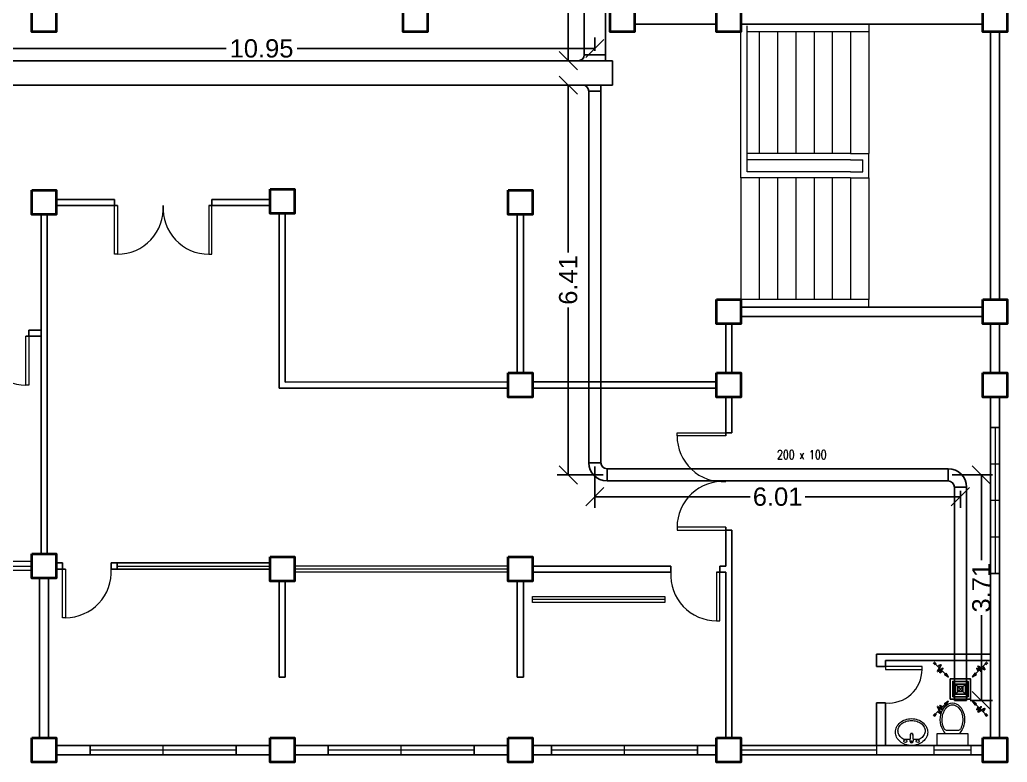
# Model space of a CAD drawing. Header units: millimetres. Extents: x 3 to 434, y 1 to 233.
# Drawn here: x 392.84 to 409.07, y 97.24 to 109.44 of the extents above; entities that cross this region are included whole.
import ezdxf

# ---------------------------------------------------------------- set-up
doc = ezdxf.new("R2010")
doc.units = ezdxf.units.MM
doc.header["$MEASUREMENT"] = 0
for name, color, linetype in [('AIR', 7, 'Continuous'), ('AIR-00', 8, 'Continuous'), ('AIR-03', 30, 'Continuous'), ('dimen', 7, 'Continuous'), ('ducting label', 7, 'Continuous'), ('exhaust', 1, 'Continuous')]:
    doc.layers.add(name, color=color, linetype=linetype)
doc.styles.add('Arch-Dim', font='simplex.shx', dxfattribs={"width": 0.75})
doc.styles.get("Standard").update_dxf_attribs({"font": 'arial.ttf'})
doc.dimstyles.new('Copy of dimension', dxfattribs={"dimtxt": 0.3, "dimasz": 0.3, "dimexe": 0.18, "dimexo": 0.0625, "dimgap": 0.09, "dimtad": 0, "dimzin": 0, "dimdsep": 46, "dimtxsty": 'Standard', "dimblk": 'OBLIQUE', "dimcen": 0.09, "dimclrd": 256, "dimclre": 256, "dimclrt": 256, "dimadec": 0, "dimazin": 0, "dimtfac": 1, "dimtofl": 0, "dimtmove": 0, "dimatfit": 3, "dimldrblk": 'OBLIQUE', "dimfxl": 1, "dimtolj": 1, "dimtzin": 0, "dimarcsym": 0})

# ---------------------------------------------------------------- blocks, each defined once
blk = doc.blocks.new('GRILL-C-IN')
at = {"layer": 'AIR-00', "ltscale": 3}
for p, q in [((-0.623, 0.601), (-0.674, 0.651)), ((-0.601, 0.623), (-0.651, 0.674)), ((-0.637, 0.637), (-0.3, 0.3)), ((0.637, 0.637), (0.3, 0.3)), ((0.601, 0.623), (0.651, 0.674)), ((0.623, 0.601), (0.674, 0.651)), ((-0.637, -0.637), (-0.3, -0.3)), ((0.637, -0.637), (0.3, -0.3)), ((-0.623, -0.601), (-0.674, -0.651)), ((-0.601, -0.623), (-0.651, -0.674)), ((0.601, -0.623), (0.651, -0.674)), ((0.623, -0.601), (0.674, -0.651))]:
    blk.add_line(p, q, dxfattribs=at)
at = {"layer": 'AIR-00', "color": 50}
for p, q in [((-0.188, 0.187), (0.187, -0.188)), ((0.187, 0.187), (-0.188, -0.188))]:
    blk.add_line(p, q, dxfattribs=at)
at = {"layer": 'AIR-00', "ltscale": 3}
for points in [[(-0.362, 0.393), (-0.393, 0.362), (-0.3, 0.3)], [(0.393, 0.362), (0.362, 0.393), (0.3, 0.3)], [(-0.362, -0.393), (-0.393, -0.362), (-0.3, -0.3)], [(0.393, -0.362), (0.362, -0.393), (0.3, -0.3)]]:
    blk.add_lwpolyline(points, close=True, dxfattribs=at)
at = {"layer": 'AIR-00', "color": 50}
for points in [[(-0.188, -0.188), (0.187, -0.188), (0.187, 0.187), (-0.188, 0.187)], [(-0.125, -0.125), (0.125, -0.125), (0.125, 0.125), (-0.125, 0.125)], [(-0.062, -0.062), (0.062, -0.062), (0.062, 0.062), (-0.062, 0.062)]]:
    blk.add_lwpolyline(points, close=True, dxfattribs=at)
at = {"layer": 'AIR-00', "ltscale": 3}
for points in [[(-0.441, 0.441), (-0.512, 0.404), (-0.432, 0.514), (-0.568, 0.43), (-0.477, 0.6), (-0.561, 0.561)], [(0.441, 0.441), (0.404, 0.512), (0.514, 0.432), (0.43, 0.568), (0.6, 0.477), (0.561, 0.561)], [(-0.441, -0.441), (-0.512, -0.404), (-0.432, -0.514), (-0.568, -0.43), (-0.477, -0.6), (-0.561, -0.561)], [(0.441, -0.441), (0.404, -0.512), (0.514, -0.432), (0.43, -0.568), (0.6, -0.477), (0.561, -0.561)]]:
    blk.add_spline(points, degree=3, dxfattribs=at)
for points in [[(-0.3, 0.3), (-0.362, 0.393), (-0.393, 0.362)], [(0.3, 0.3), (0.393, 0.362), (0.362, 0.393)], [(-0.3, -0.3), (-0.362, -0.393), (-0.393, -0.362)], [(0.3, -0.3), (0.393, -0.362), (0.362, -0.393)]]:
    blk.add_solid(points, dxfattribs=at)
at = {"layer": 'AIR-03', "color": 6}
blk.add_lwpolyline([(-0.25, -0.25), (0.25, -0.25), (0.25, 0.25), (-0.25, 0.25)], close=True, dxfattribs=at)
blk = doc.blocks.new('_Oblique')
at = {"color": 0, "linetype": 'ByBlock', "lineweight": -2}
blk.add_line((-0.5, -0.5), (0.5, 0.5), dxfattribs=at)
blk = doc.blocks.new('*D142')
at = {"layer": 'Defpoints', "color": 0, "transparency": 16777216}
for p in [(402.292, 108.966), (402.292, 108.864), (391.341, 108.564)]:
    blk.add_point(p, dxfattribs=at)
at = {"layer": 'dimen', "lineweight": -2, "transparency": 16777216}
for p, q in [((391.341, 108.627), (391.341, 109.146)), ((402.292, 108.927), (402.292, 109.146)), ((391.341, 108.966), (396.233, 108.966)), ((402.292, 108.966), (397.4, 108.966))]:
    blk.add_line(p, q, dxfattribs=at)
at = {"layer": 'dimen', "lineweight": -2, "transparency": 16777216, "xscale": 0.3, "yscale": 0.3, "zscale": 0.3, "rotation": 180}
blk.add_blockref('_Oblique', (391.341, 108.966), dxfattribs=at)
at = {"layer": 'dimen', "lineweight": -2, "transparency": 16777216, "xscale": 0.3, "yscale": 0.3, "zscale": 0.3}
blk.add_blockref('_Oblique', (402.292, 108.966), dxfattribs=at)
at = {"layer": 'dimen', "transparency": 16777216, "insert": (396.816, 108.966), "char_height": 0.3, "attachment_point": 5}
blk.add_mtext('\\A1;10.95', dxfattribs=at)
blk = doc.blocks.new('*D154')
at = {"layer": 'Defpoints', "color": 0, "transparency": 16777216}
for p in [(401.855, 111.984), (402.567, 111.984), (402.467, 108.764)]:
    blk.add_point(p, dxfattribs=at)
at = {"layer": 'dimen', "lineweight": -2, "transparency": 16777216}
for p, q in [((402.505, 111.984), (401.675, 111.984)), ((401.855, 111.984), (401.855, 110.852)), ((401.855, 108.764), (401.855, 109.896)), ((402.405, 108.764), (401.675, 108.764))]:
    blk.add_line(p, q, dxfattribs=at)
at = {"layer": 'dimen', "lineweight": -2, "transparency": 16777216, "xscale": 0.3, "yscale": 0.3, "zscale": 0.3}
for p, rotation in [((401.855, 111.984), 90), ((401.855, 108.764), 270)]:
    blk.add_blockref('_Oblique', p, dxfattribs=dict(at, rotation=rotation))
at = {"layer": 'dimen', "transparency": 16777216, "insert": (401.855, 110.374), "char_height": 0.3, "attachment_point": 5, "rotation": 90}
blk.add_mtext('\\A1;3.22', dxfattribs=at)
blk = doc.blocks.new('*D159')
at = {"layer": 'Defpoints', "color": 0, "transparency": 16777216}
for p in [(402.392, 108.364), (401.855, 101.959), (402.492, 101.959)]:
    blk.add_point(p, dxfattribs=at)
at = {"layer": 'dimen', "lineweight": -2, "transparency": 16777216}
for p, q in [((402.33, 108.364), (401.675, 108.364)), ((401.855, 108.364), (401.855, 105.613)), ((401.855, 101.959), (401.855, 104.71)), ((402.43, 101.959), (401.675, 101.959))]:
    blk.add_line(p, q, dxfattribs=at)
at = {"layer": 'dimen', "lineweight": -2, "transparency": 16777216, "xscale": 0.3, "yscale": 0.3, "zscale": 0.3}
for p, rotation in [((401.855, 108.364), 90), ((401.855, 101.959), 270)]:
    blk.add_blockref('_Oblique', p, dxfattribs=dict(at, rotation=rotation))
at = {"layer": 'dimen', "transparency": 16777216, "insert": (401.855, 105.162), "char_height": 0.3, "attachment_point": 5, "rotation": 90}
blk.add_mtext('\\A1;6.41', dxfattribs=at)
blk = doc.blocks.new('*D160')
at = {"layer": 'Defpoints', "color": 0, "transparency": 16777216}
for p in [(402.292, 102.159), (408.299, 101.759), (408.299, 101.599)]:
    blk.add_point(p, dxfattribs=at)
at = {"layer": 'dimen', "lineweight": -2, "transparency": 16777216}
for p, q in [((402.292, 102.097), (402.292, 101.419)), ((402.292, 101.599), (404.844, 101.599)), ((408.299, 101.599), (405.747, 101.599)), ((408.299, 101.697), (408.299, 101.419))]:
    blk.add_line(p, q, dxfattribs=at)
at = {"layer": 'dimen', "lineweight": -2, "transparency": 16777216, "xscale": 0.3, "yscale": 0.3, "zscale": 0.3, "rotation": 180}
blk.add_blockref('_Oblique', (402.292, 101.599), dxfattribs=at)
at = {"layer": 'dimen', "lineweight": -2, "transparency": 16777216, "xscale": 0.3, "yscale": 0.3, "zscale": 0.3}
blk.add_blockref('_Oblique', (408.299, 101.599), dxfattribs=at)
at = {"layer": 'dimen', "transparency": 16777216, "insert": (405.295, 101.599), "char_height": 0.3, "attachment_point": 5}
blk.add_mtext('\\A1;6.01', dxfattribs=at)
blk = doc.blocks.new('*D161')
at = {"layer": 'Defpoints', "color": 0, "transparency": 16777216}
for p in [(408.099, 101.959), (408.399, 98.251), (408.644, 98.251)]:
    blk.add_point(p, dxfattribs=at)
at = {"layer": 'dimen', "lineweight": -2, "transparency": 16777216}
for p, q in [((408.161, 101.959), (408.824, 101.959)), ((408.644, 101.959), (408.644, 100.555)), ((408.644, 98.251), (408.644, 99.654)), ((408.461, 98.251), (408.824, 98.251))]:
    blk.add_line(p, q, dxfattribs=at)
at = {"layer": 'dimen', "lineweight": -2, "transparency": 16777216, "xscale": 0.3, "yscale": 0.3, "zscale": 0.3}
for p, rotation in [((408.644, 101.959), 90), ((408.644, 98.251), 270)]:
    blk.add_blockref('_Oblique', p, dxfattribs=dict(at, rotation=rotation))
at = {"layer": 'dimen', "transparency": 16777216, "insert": (408.644, 100.105), "char_height": 0.3, "attachment_point": 5, "rotation": 90}
blk.add_mtext('\\A1;3.71', dxfattribs=at)

msp = doc.modelspace()

# ---------------------------------------------------------------- linework, layer by layer
at = {"color": 8, "linetype": 'ByBlock', "lineweight": 25}
for p, q in [((404.293, 109.364), (402.943, 109.364)), ((404.693, 109.364), (404.943, 109.364)), ((404.943, 109.364), (406.943, 109.364)), ((408.668, 109.364), (406.943, 109.364)), ((408.793, 109.239), (408.793, 104.839)), ((408.943, 109.239), (408.943, 104.839)), ((408.793, 104.839), (408.793, 108.111)), ((408.943, 104.839), (408.943, 108.111)), ((393.443, 106.486), (394.399, 106.486)), ((394.399, 106.386), (394.399, 106.486)), ((395.999, 106.486), (396.956, 106.486)), ((395.999, 106.386), (395.999, 106.486)), ((393.443, 106.386), (394.449, 106.386)), ((395.949, 106.386), (396.956, 106.386)), ((393.193, 106.236), (393.193, 100.661)), ((393.293, 106.236), (393.293, 100.661)), ((397.106, 106.252), (397.106, 103.382)), ((397.206, 106.252), (397.206, 103.482)), ((408.668, 104.714), (404.693, 104.714)), ((408.668, 104.564), (404.693, 104.564)), ((392.993, 104.336), (393.193, 104.336)), ((392.993, 104.236), (392.993, 104.336)), ((404.443, 103.636), (404.443, 104.439)), ((404.543, 103.636), (404.543, 104.439)), ((408.793, 104.439), (408.793, 103.636)), ((408.793, 103.636), (408.793, 104.439)), ((408.943, 104.439), (408.943, 103.636)), ((408.943, 103.636), (408.943, 104.439)), ((392.943, 104.236), (393.193, 104.236)), ((400.868, 103.386), (397.106, 103.382)), ((400.868, 103.486), (397.206, 103.482)), ((401.268, 103.486), (404.293, 103.486)), ((401.268, 103.386), (404.293, 103.386)), ((404.443, 102.599), (404.443, 103.236)), ((404.543, 102.649), (404.543, 103.236)), ((408.793, 103.236), (408.793, 97.636)), ((408.793, 103.236), (408.793, 97.636)), ((408.943, 103.236), (408.943, 97.636)), ((404.443, 102.649), (404.543, 102.649)), ((404.443, 100.461), (404.443, 101.099)), ((404.443, 101.049), (404.543, 101.049)), ((404.543, 100.461), (404.543, 101.049)), ((393.443, 100.511), (393.543, 100.511)), ((393.543, 100.411), (393.543, 100.511)), ((394.343, 100.511), (396.956, 100.511)), ((394.343, 100.411), (394.343, 100.511)), ((394.343, 100.511), (394.443, 100.511)), ((403.543, 100.461), (401.268, 100.461)), ((403.543, 100.461), (403.443, 100.461)), ((403.543, 100.361), (403.543, 100.461)), ((404.443, 100.461), (404.343, 100.461)), ((404.343, 100.361), (404.343, 100.461)), ((404.543, 100.461), (404.543, 97.636)), ((393.443, 100.411), (393.593, 100.411)), ((394.343, 100.411), (396.956, 100.411)), ((403.543, 100.361), (401.268, 100.361)), ((404.443, 100.361), (404.293, 100.361)), ((404.443, 100.361), (404.443, 97.636)), ((393.168, 97.636), (393.168, 100.261)), ((393.318, 97.636), (393.318, 100.261)), ((397.106, 100.211), (397.106, 98.636)), ((397.206, 100.211), (397.206, 98.636)), ((401.018, 100.211), (401.018, 98.636)), ((401.118, 100.211), (401.118, 98.636)), ((408.793, 99.011), (406.918, 99.011)), ((406.918, 99.011), (406.918, 98.911)), ((406.918, 98.911), (406.918, 98.811)), ((407.068, 98.811), (407.068, 98.911)), ((397.206, 98.636), (397.106, 98.636)), ((401.118, 98.636), (401.018, 98.636)), ((406.918, 97.511), (406.918, 98.211)), ((396.956, 97.511), (393.443, 97.511)), ((396.956, 97.361), (393.443, 97.361)), ((396.956, 97.511), (395.093, 97.511)), ((400.868, 97.511), (397.356, 97.511)), ((400.868, 97.511), (397.356, 97.511)), ((400.868, 97.361), (397.356, 97.361)), ((400.868, 97.361), (397.356, 97.361)), ((397.356, 97.361), (400.868, 97.361)), ((404.293, 97.511), (401.268, 97.511)), ((404.293, 97.361), (401.268, 97.361)), ((401.268, 97.361), (404.293, 97.361)), ((403.593, 97.511), (404.293, 97.511)), ((408.668, 97.511), (404.693, 97.511)), ((408.668, 97.361), (404.693, 97.361)), ((404.693, 97.361), (408.668, 97.361)), ((406.193, 97.511), (407.193, 97.511)), ((407.193, 97.511), (407.793, 97.511))]:
    msp.add_line(p, q, dxfattribs=at)
at = {"color": 8, "linetype": 'ByBlock', "lineweight": 9}
for p, q in [((404.693, 109.239), (404.693, 109.364)), ((406.793, 109.364), (406.793, 109.239)), ((404.693, 106.839), (404.693, 109.239)), ((404.793, 109.239), (404.793, 109.339)), ((404.793, 106.939), (404.793, 109.239)), ((406.793, 109.239), (404.793, 109.239)), ((404.993, 109.239), (404.993, 107.239)), ((405.293, 109.239), (405.293, 107.239)), ((405.593, 109.239), (405.593, 107.239)), ((405.893, 109.239), (405.893, 107.239)), ((406.193, 109.239), (406.193, 107.239)), ((406.493, 109.239), (406.493, 107.239)), ((406.793, 109.239), (406.793, 107.239)), ((406.493, 107.239), (404.793, 107.239)), ((406.493, 107.139), (404.793, 107.139)), ((406.493, 107.239), (406.793, 107.239)), ((406.493, 107.139), (406.693, 107.139)), ((406.693, 106.939), (406.693, 107.139)), ((406.793, 107.139), (406.793, 107.239)), ((406.793, 106.939), (406.793, 107.139)), ((406.493, 106.939), (404.793, 106.939)), ((406.493, 106.939), (406.693, 106.939)), ((406.793, 106.839), (406.793, 106.939)), ((406.493, 106.839), (404.693, 106.839)), ((404.693, 106.839), (404.693, 104.839)), ((404.993, 106.839), (404.993, 104.839)), ((405.293, 106.839), (405.293, 104.839)), ((405.593, 106.839), (405.593, 104.839)), ((405.893, 106.839), (405.893, 104.839)), ((406.193, 106.839), (406.193, 104.839)), ((406.493, 106.839), (406.493, 104.839)), ((406.493, 106.839), (406.793, 106.839)), ((406.793, 106.839), (406.793, 104.839)), ((406.793, 104.839), (404.693, 104.839)), ((404.693, 104.714), (404.693, 104.839)), ((406.793, 104.714), (406.793, 104.839)), ((393.043, 104.236), (392.943, 104.236)), ((404.693, 103.636), (404.693, 103.511)), ((408.943, 103.236), (408.943, 102.736)), ((408.943, 102.736), (408.793, 102.736)), ((408.793, 102.736), (408.793, 100.336)), ((408.868, 102.736), (408.868, 100.336)), ((408.943, 101.536), (408.943, 102.736)), ((408.943, 102.136), (408.793, 102.136)), ((408.943, 101.536), (408.793, 101.536)), ((408.943, 100.336), (408.943, 101.536)), ((408.943, 100.936), (408.793, 100.936)), ((393.043, 100.536), (389.693, 100.536)), ((389.693, 100.461), (393.043, 100.461)), ((394.443, 100.511), (394.443, 100.411)), ((394.443, 100.461), (396.956, 100.461)), ((400.868, 100.461), (397.356, 100.461)), ((393.043, 100.386), (389.693, 100.386)), ((400.868, 100.411), (397.356, 100.411)), ((400.868, 100.361), (397.356, 100.361)), ((408.793, 100.336), (408.943, 100.336)), ((403.443, 99.961), (403.443, 99.861)), ((403.443, 99.911), (401.268, 99.911)), ((408.943, 97.636), (408.943, 97.786)), ((396.399, 97.511), (393.999, 97.511)), ((393.999, 97.511), (393.999, 97.361)), ((396.399, 97.436), (393.999, 97.436)), ((395.199, 97.361), (395.199, 97.511)), ((395.199, 97.361), (396.399, 97.361)), ((396.399, 97.361), (396.399, 97.511)), ((400.312, 97.511), (397.912, 97.511)), ((397.912, 97.511), (397.912, 97.361)), ((400.312, 97.436), (397.912, 97.436)), ((399.112, 97.361), (399.112, 97.511)), ((399.112, 97.361), (400.312, 97.361)), ((400.312, 97.361), (400.312, 97.511)), ((401.268, 97.511), (401.993, 97.511)), ((403.981, 97.511), (401.581, 97.511)), ((401.581, 97.511), (401.581, 97.361)), ((403.981, 97.436), (401.581, 97.436)), ((401.993, 97.511), (402.593, 97.511)), ((402.593, 97.511), (403.093, 97.511)), ((402.781, 97.361), (402.781, 97.511)), ((402.781, 97.361), (403.981, 97.361)), ((403.593, 97.511), (403.093, 97.511)), ((403.981, 97.361), (403.981, 97.511)), ((404.693, 97.511), (405.193, 97.511)), ((406.918, 97.436), (404.693, 97.436)), ((405.193, 97.511), (405.693, 97.511)), ((406.193, 97.511), (405.693, 97.511)), ((406.918, 97.511), (406.918, 97.361)), ((407.385, 97.511), (407.285, 97.511)), ((408.418, 97.361), (407.818, 97.361)), ((407.868, 97.361), (407.868, 97.511)), ((408.468, 97.511), (407.868, 97.511)), ((408.468, 97.436), (407.868, 97.436)), ((408.468, 97.511), (408.468, 97.361))]:
    msp.add_line(p, q, dxfattribs=at)
at = {"color": 8, "lineweight": 25}
for p, q in [((401.018, 106.236), (401.018, 103.636)), ((401.118, 106.236), (401.118, 103.636))]:
    msp.add_line(p, q, dxfattribs=at)
at = {"color": 8, "linetype": 'ByBlock', "lineweight": 25, "ltscale": 0.3}
for p, q in [((407.068, 98.811), (406.918, 98.811)), ((407.068, 98.911), (408.793, 98.911)), ((407.068, 98.211), (406.918, 98.211)), ((407.068, 97.511), (407.068, 98.211))]:
    msp.add_line(p, q, dxfattribs=at)
at = {"color": 8, "lineweight": 9}
for p, q in [((407.481, 97.709), (407.468, 97.587)), ((407.51, 97.709), (407.523, 97.587)), ((407.918, 97.511), (407.918, 97.711)), ((407.918, 97.711), (408.418, 97.711)), ((408.078, 97.761), (408.258, 97.761)), ((408.418, 97.711), (408.418, 97.511)), ((408.418, 97.511), (407.918, 97.511))]:
    msp.add_line(p, q, dxfattribs=at)
at = {"color": 8, "linetype": 'ByBlock', "lineweight": 35}
for points in [[(393.043, 109.639), (393.443, 109.639), (393.443, 109.239), (393.043, 109.239)], [(399.143, 109.639), (399.543, 109.639), (399.543, 109.239), (399.143, 109.239)], [(402.543, 109.639), (402.943, 109.639), (402.943, 109.239), (402.543, 109.239)], [(404.293, 109.639), (404.693, 109.639), (404.693, 109.239), (404.293, 109.239)], [(408.668, 109.639), (409.068, 109.639), (409.068, 109.239), (408.668, 109.239)], [(393.043, 106.636), (393.443, 106.636), (393.443, 106.236), (393.043, 106.236)], [(396.956, 106.652), (397.356, 106.652), (397.356, 106.252), (396.956, 106.252)], [(400.868, 106.636), (401.268, 106.636), (401.268, 106.236), (400.868, 106.236)], [(404.293, 104.839), (404.693, 104.839), (404.693, 104.439), (404.293, 104.439)], [(408.668, 104.839), (409.068, 104.839), (409.068, 104.439), (408.668, 104.439)], [(400.868, 103.636), (401.268, 103.636), (401.268, 103.236), (400.868, 103.236)], [(404.293, 103.636), (404.693, 103.636), (404.693, 103.236), (404.293, 103.236)], [(408.668, 103.636), (409.068, 103.636), (409.068, 103.236), (408.668, 103.236)], [(393.043, 100.661), (393.443, 100.661), (393.443, 100.261), (393.043, 100.261)], [(396.956, 100.611), (397.356, 100.611), (397.356, 100.211), (396.956, 100.211)], [(400.868, 100.611), (401.268, 100.611), (401.268, 100.211), (400.868, 100.211)], [(393.043, 97.636), (393.443, 97.636), (393.443, 97.236), (393.043, 97.236)], [(396.956, 97.636), (397.356, 97.636), (397.356, 97.236), (396.956, 97.236)], [(400.868, 97.636), (401.268, 97.636), (401.268, 97.236), (400.868, 97.236)], [(404.293, 97.636), (404.693, 97.636), (404.693, 97.236), (404.293, 97.236)], [(408.668, 97.636), (409.068, 97.636), (409.068, 97.236), (408.668, 97.236)]]:
    msp.add_lwpolyline(points, close=True, dxfattribs=at)
at = {"color": 8, "linetype": 'ByBlock', "lineweight": 9}
for points in [[(393.043, 106.636), (393.443, 106.636), (393.443, 106.236), (393.043, 106.236)], [(396.956, 106.652), (397.356, 106.652), (397.356, 106.252), (396.956, 106.252)]]:
    msp.add_lwpolyline(points, close=True, dxfattribs=at)
at = {"color": 8, "lineweight": 13, "ltscale": 0.03}
for points in [[(394.399, 106.386), (394.449, 106.386), (394.449, 105.586), (394.399, 105.586)], [(395.999, 106.386), (395.949, 106.386), (395.949, 105.586), (395.999, 105.586)], [(392.943, 104.236), (392.993, 104.236), (392.993, 103.436), (392.943, 103.436)], [(404.443, 102.649), (404.443, 102.599), (403.643, 102.599), (403.643, 102.649)], [(404.443, 101.049), (404.443, 101.099), (403.643, 101.099), (403.643, 101.049)], [(393.543, 100.411), (393.593, 100.411), (393.593, 99.611), (393.543, 99.611)], [(404.343, 100.361), (404.293, 100.361), (404.293, 99.561), (404.343, 99.561)], [(407.068, 98.811), (407.068, 98.761), (407.668, 98.761), (407.668, 98.811)]]:
    msp.add_lwpolyline(points, close=True, dxfattribs=at)
at = {"color": 8, "lineweight": 9}
for points in [[(408.793, 102.736), (408.943, 102.736), (408.943, 100.336), (408.793, 100.336)], [(394.443, 100.511), (396.956, 100.511), (396.956, 100.411), (394.443, 100.411)], [(401.268, 99.961), (403.443, 99.961), (403.443, 99.861), (401.268, 99.861)], [(393.999, 97.511), (396.399, 97.511), (396.399, 97.361), (393.999, 97.361)], [(397.912, 97.511), (400.312, 97.511), (400.312, 97.361), (397.912, 97.361)], [(401.581, 97.511), (403.981, 97.511), (403.981, 97.361), (401.581, 97.361)], [(404.693, 97.511), (406.918, 97.511), (406.918, 97.361), (404.693, 97.361)], [(407.868, 97.511), (408.468, 97.511), (408.468, 97.361), (407.868, 97.361)]]:
    msp.add_lwpolyline(points, close=True, dxfattribs=at)
msp.add_lwpolyline([(407.231, 97.732, -0.11576), (407.25, 97.814, -0.104047), (407.308, 97.888, -0.090875), (407.392, 97.935, -0.083344), (407.496, 97.953, -0.083344), (407.599, 97.935, -0.090875), (407.683, 97.888, -0.104047), (407.741, 97.814, -0.11576), (407.761, 97.732, -0.11576), (407.741, 97.649, -0.104047), (407.683, 97.576, -0.090875), (407.599, 97.528, -0.083344), (407.496, 97.511, -0.083344), (407.392, 97.528, -0.090875), (407.308, 97.576, -0.104047), (407.25, 97.649, -0.11576)], format="xyb", close=True, dxfattribs=at)
for points in [[(407.273, 97.753, -0.124838), (407.289, 97.815, -0.105788), (407.338, 97.873, -0.086697), (407.408, 97.909, -0.076776), (407.496, 97.923, -0.076776), (407.583, 97.909, -0.086697), (407.653, 97.873, -0.105788), (407.702, 97.815, -0.124838), (407.718, 97.753, -0.124838), (407.702, 97.69, -0.105788), (407.653, 97.633, -0.040067), (407.622, 97.613), (407.52, 97.613, -0.040067)], [(407.471, 97.613), (407.369, 97.613, -0.040067), (407.338, 97.633, -0.105788), (407.289, 97.69, -0.124838), (407.273, 97.753, -0.124838)]]:
    msp.add_lwpolyline(points, format="xyb", dxfattribs=at)
for centre, radius in [((407.394, 97.584), 0.0255), ((407.496, 97.577), 0.0095), ((407.597, 97.584), 0.0255)]:
    msp.add_circle(centre, radius, dxfattribs=at)
at = {"color": 8, "lineweight": 13, "ltscale": 0.03}
for centre, radius, start, end in [((394.449, 106.338), 0.752, 270, 3.6952), ((395.949, 106.338), 0.752, 176.3048, 270), ((392.943, 104.188), 0.752, 176.3048, 270), ((404.395, 102.599), 0.752, 180, 273.6952), ((404.395, 101.099), 0.752, 86.3048, 180), ((393.593, 100.363), 0.752, 270, 3.6952), ((404.293, 100.313), 0.752, 176.3048, 270), ((407.116, 98.761), 0.552, 265.0209, 0)]:
    msp.add_arc(centre, radius, start, end, dxfattribs=at)
at = {"color": 8, "lineweight": 9}
for centre, radius, start, end in [((407.496, 97.686), 0.025, 126.3068, 221.2022), ((407.496, 97.615), 0.0948, 81.2026, 98.7974), ((407.496, 97.686), 0.025, 71.3793, 108.6207), ((407.496, 97.686), 0.025, 318.7978, 53.6932), ((408.078, 97.811), 0.05, 208.1501, 270), ((408.258, 97.811), 0.05, 270, 331.9916), ((407.496, 97.584), 0.028, 173.7545, 6.2455)]:
    msp.add_arc(centre, radius, start, end, dxfattribs=at)
at = {"color": 8, "lineweight": 9, "extrusion": (0, 0, -1)}
msp.add_ellipse((408.168, 97.936), major_axis=(0, -0.275), ratio=0.727273, start_param=0.612555, end_param=5.670631, dxfattribs=at)
at = {"color": 8, "lineweight": 9}
msp.add_open_spline([(408.033, 97.788), (408.025, 97.804), (408.017, 97.822), (407.99, 97.913), (407.995, 98), (408.053, 98.132), (408.103, 98.173), (408.201, 98.187), (408.254, 98.161), (408.328, 98.05), (408.345, 97.966), (408.33, 97.852), (408.318, 97.817), (408.303, 97.788)], degree=3, knots=[0.937253, 0.937253, 0.937253, 0.937253, 1.185372, 1.185372, 2.113864, 2.113864, 3.042356, 3.042356, 3.970847, 3.970847, 4.899339, 4.899339, 5.346062, 5.346062, 5.346062, 5.346062], dxfattribs=at)
at = {"layer": 'exhaust'}
for p, q in [((402.117, 113.867), (402.117, 108.864)), ((402.467, 112.309), (402.467, 108.764)), ((402.581, 108.764), (369.541, 108.764)), ((402.117, 108.864), (402.467, 108.864)), ((402.581, 108.764), (402.581, 108.364)), ((402.581, 108.364), (369.441, 108.364)), ((402.192, 108.264), (402.192, 102.159)), ((402.192, 108.264), (402.392, 108.264)), ((402.392, 108.364), (402.392, 102.159)), ((402.392, 102.159), (402.192, 102.159)), ((402.492, 102.059), (408.099, 102.059)), ((402.492, 102.059), (402.492, 101.859)), ((408.099, 101.859), (408.099, 102.059)), ((402.492, 101.859), (408.099, 101.859)), ((408.199, 98.251), (408.199, 101.759)), ((408.199, 101.759), (408.399, 101.759)), ((408.399, 98.251), (408.399, 101.759)), ((408.199, 98.251), (408.399, 98.251))]:
    msp.add_line(p, q, dxfattribs=at)
for centre, radius, start, end in [((402.017, 108.864), 0.1, 270, 0), ((402.092, 108.264), 0.1, 0, 90), ((402.492, 102.159), 0.3, 180, 270), ((402.492, 102.159), 0.1, 180, 270), ((408.099, 101.759), 0.3, 0, 90), ((408.099, 101.759), 0.1, 0, 90)]:
    msp.add_arc(centre, radius, start, end, dxfattribs=at)

# ---------------------------------------------------------------- block references
at = {"layer": 'AIR', "xscale": 0.6658363358532475, "yscale": 0.6658363358532475, "zscale": 0.6658363358532475}
msp.add_blockref('GRILL-C-IN', (408.299, 98.439), dxfattribs=at)

# ---------------------------------------------------------------- texts
at = {"layer": 'ducting label', "color": 3, "linetype": 'Continuous', "lineweight": 25, "insert": (405.286, 102.365), "char_height": 0.15, "attachment_point": 1, "style": 'Arch-Dim'}
msp.add_mtext_dynamic_manual_height_columns('\\A1;{\\C240;\\c2367469;200 x 100}', width=1.19515, gutter_width=1.011, heights=[0], dxfattribs=at)

# ---------------------------------------------------------------- dimensions: what is measured, and where the dimension line sits
at = {"layer": 'dimen'}
for base, p1, p2, picture, middle in [((401.855, 111.984), (402.467, 108.764), (402.567, 111.984), '*D154', (401.855, 110.374)), ((401.8553, 101.9591), (402.3923, 108.3642), (402.4923, 101.9591), '*D159', (401.8553, 105.1616)), ((408.644, 98.251), (408.099, 101.959), (408.399, 98.251), '*D161', (408.644, 100.105))]:
    dim = msp.add_linear_dim(base=base, p1=p1, p2=p2, angle=90, dimstyle='Copy of dimension', dxfattribs=at)
    dim.commit()
    dim.dimension.update_dxf_attribs({"geometry": picture, "text_midpoint": middle})
for base, p1, p2, picture, middle in [((402.292, 108.966), (391.341, 108.564), (402.292, 108.864), '*D142', (396.816, 108.966)), ((408.299, 101.599), (402.292, 102.159), (408.299, 101.759), '*D160', (405.295, 101.599))]:
    dim = msp.add_linear_dim(base=base, p1=p1, p2=p2, dimstyle='Copy of dimension', dxfattribs=at)
    dim.commit()
    dim.dimension.update_dxf_attribs({"geometry": picture, "text_midpoint": middle})

doc.saveas('drawing.dxf')
